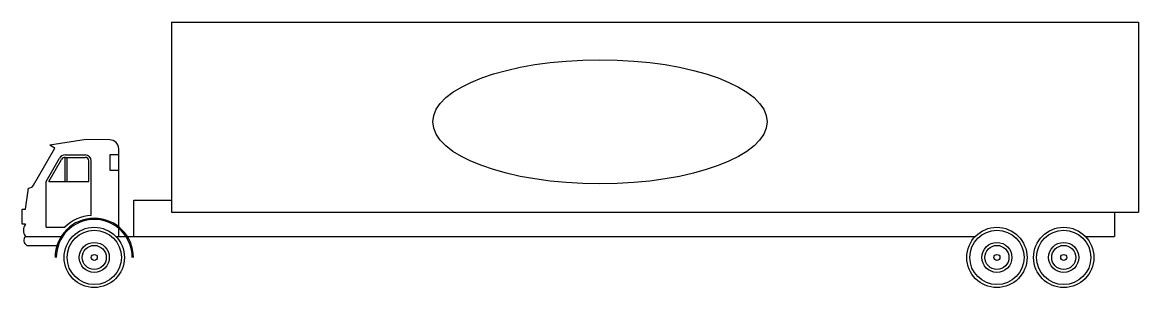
# Model space of a CAD drawing. Extents: x 0.2 to 18.7, y 0 to 4.6.
import ezdxf

# ---------------------------------------------------------------- set-up
doc = ezdxf.new("R2010")
doc.units = 0
doc.header["$MEASUREMENT"] = 0
doc.layers.get('0').update_dxf_attribs({"linetype": 'CONTINUOUS'})

msp = doc.modelspace()

# ---------------------------------------------------------------- linework, layer by layer
for p, q in [((2.631, 4.594), (18.685, 4.594)), ((2.631, 4.594), (2.631, 1.444)), ((18.685, 4.594), (18.685, 1.444)), ((0.341, 1.894), (0.695, 2.508)), ((0.695, 2.508), (0.608, 2.558)), ((1.755, 2.244), (1.755, 2.494)), ((0.548, 1.954), (0.771, 2.339)), ((0.595, 1.954), (0.806, 2.319)), ((0.866, 2.394), (1.198, 2.394)), ((0.866, 1.954), (0.866, 2.354)), ((0.866, 2.354), (1.198, 2.354)), ((0.893, 2.354), (0.893, 1.954)), ((1.258, 1.954), (1.258, 2.294)), ((1.298, 1.392), (1.298, 2.294)), ((1.755, 2.394), (1.605, 2.394)), ((1.605, 2.394), (1.605, 2.144)), ((1.755, 1.044), (1.755, 2.244)), ((1.605, 2.144), (1.755, 2.144)), ((0.548, 1.194), (0.548, 1.954)), ((0.595, 1.954), (1.258, 1.954)), ((0.204, 1.494), (0.254, 1.844)), ((0.154, 1.244), (0.154, 1.494)), ((0.154, 1.494), (0.204, 1.494)), ((2.005, 1.044), (2.005, 1.644)), ((2.005, 1.644), (2.631, 1.644)), ((2.631, 1.444), (18.685, 1.444)), ((18.285, 1.444), (18.285, 1.044)), ((0.204, 1.244), (0.154, 1.244)), ((0.548, 1.194), (0.858, 1.194)), ((0.204, 1.044), (0.804, 1.044)), ((1.705, 1.044), (2.193, 1.044)), ((1.709, 1.044), (15.974, 1.044)), ((17.798, 1.044), (18.285, 1.044)), ((0.23, 0.894), (0.73, 0.894))]:
    msp.add_line(p, q)
msp.add_lwpolyline([(1.605, 2.644), (1.213, 2.65), (0.608, 2.558)])
for centre, radius in [((1.348, 0.694), 0.5), ((1.348, 0.694), 0.45), ((16.332, 0.694), 0.5), ((16.332, 0.694), 0.45), ((17.441, 0.694), 0.5), ((17.441, 0.694), 0.45), ((1.348, 0.694), 0.25), ((16.332, 0.694), 0.25), ((17.441, 0.694), 0.25), ((1.348, 0.694), 0.2), ((1.348, 0.694), 0.05), ((16.332, 0.694), 0.2), ((16.332, 0.694), 0.05), ((17.441, 0.694), 0.2), ((17.441, 0.694), 0.05)]:
    msp.add_circle(centre, radius)
for centre, radius, start, end in [((1.605, 2.494), 0.15, 0, 90), ((0.866, 2.285), 0.109, 90, 150.0004), ((0.866, 2.285), 0.0693, 90, 150.0006), ((1.198, 2.294), 0.1, 0, 90), ((1.198, 2.294), 0.06, 0, 90), ((0.254, 1.944), 0.1, 270, 330), ((1.348, 0.694), 0.7, 135, 135), ((1.348, 0.694), 0.65, 0, 180), ((1.348, 0.694), 0.63, 0, 180), ((1.348, 0.694), 0.7, 94.1077, 134.4503), ((0.354, 1.144), 0.18, 146.2237, 213.7764), ((0.275, 0.979), 0.0962, 137.4147, 241.9897)]:
    msp.add_arc(centre, radius, start, end)
msp.add_ellipse((9.743, 2.944), major_axis=(-2.775, 0), ratio=0.37074)

doc.saveas('drawing.dxf')
